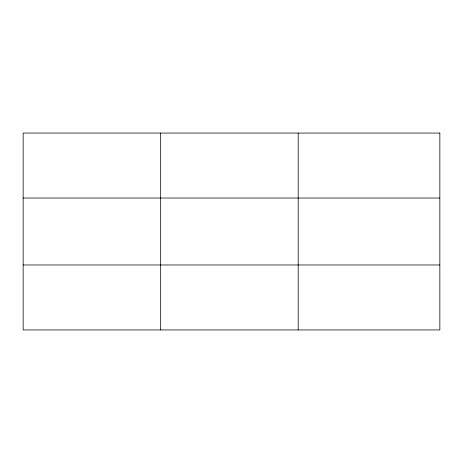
<?xml version="1.0" encoding="UTF-8"?>
<svg xmlns="http://www.w3.org/2000/svg" width="463" height="463" viewBox="0 0 463 463"><rect width="100%" height="100%" fill="white"/><g stroke="black" fill="none" stroke-linecap="round" stroke-linejoin="round"><path stroke-width="0.69" d="M160.661 133.055L160.661 329.945M298.172 133.055L298.172 329.945M23.15 198.031L439.85 198.031M23.15 264.969L439.85 264.969M439.85 133.055L439.85 329.945L23.15 329.945L23.15 133.055L439.85 133.055"/></g></svg>
